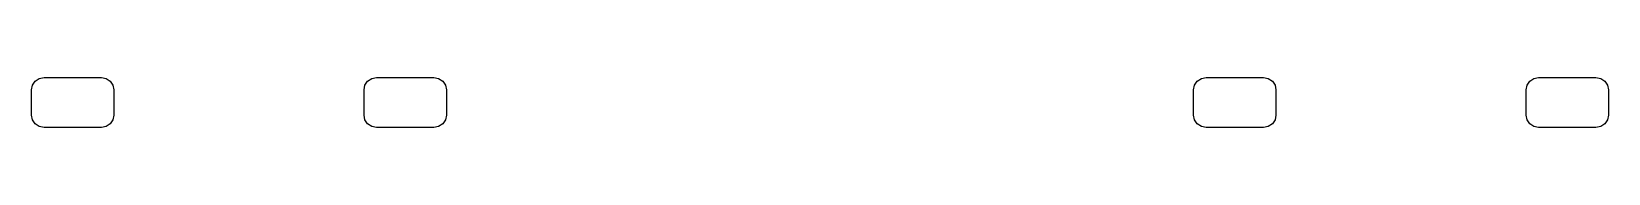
# Model space of a CAD drawing. Header units: millimetres. Extents: x 21 to 415, y -164 to -17.
# Drawn here: x 316.82 to 342.67, y -56.05 to -55.23 of the extents above; entities that cross this region are included whole.
import ezdxf

# ---------------------------------------------------------------- set-up
doc = ezdxf.new("R2010")
doc.units = ezdxf.units.MM
doc.layers.add('B.Mask', color=4, linetype='CONTINUOUS', true_color=0x02ffee)

msp = doc.modelspace()

# ---------------------------------------------------------------- linework, layer by layer
at = {"layer": 'B.Mask', "linetype": 'CONTINUOUS'}
for p, q in [((316.83498, -55.3578), (316.879418, -55.291293)), ((316.879418, -55.291293), (316.945925, -55.246855)), ((316.945925, -55.246855), (317.024375, -55.23125)), ((317.024375, -55.23125), (317.964375, -55.23125)), ((317.964375, -55.23125), (318.042825, -55.246855)), ((318.042825, -55.246855), (318.109332, -55.291293)), ((318.109332, -55.291293), (318.15377, -55.3578)), ((322.28498, -55.3578), (322.329418, -55.291293)), ((322.329418, -55.291293), (322.395925, -55.246855)), ((322.395925, -55.246855), (322.474375, -55.23125)), ((322.474375, -55.23125), (323.414375, -55.23125)), ((323.414375, -55.23125), (323.492825, -55.246855)), ((323.492825, -55.246855), (323.559332, -55.291293)), ((323.559332, -55.291293), (323.60377, -55.3578)), ((335.88498, -55.3578), (335.929418, -55.291293)), ((335.929418, -55.291293), (335.995925, -55.246855)), ((335.995925, -55.246855), (336.074375, -55.23125)), ((336.074375, -55.23125), (337.014375, -55.23125)), ((337.014375, -55.23125), (337.092825, -55.246855)), ((337.092825, -55.246855), (337.159332, -55.291293)), ((337.159332, -55.291293), (337.20377, -55.3578)), ((341.33498, -55.3578), (341.379418, -55.291293)), ((341.379418, -55.291293), (341.445925, -55.246855)), ((341.445925, -55.246855), (341.524375, -55.23125)), ((341.524375, -55.23125), (342.464375, -55.23125)), ((342.464375, -55.23125), (342.542825, -55.246855)), ((342.542825, -55.246855), (342.609332, -55.291293)), ((342.609332, -55.291293), (342.65377, -55.3578)), ((316.819375, -55.43625), (316.83498, -55.3578)), ((316.819375, -55.84625), (316.819375, -55.43625)), ((318.15377, -55.3578), (318.169375, -55.43625)), ((318.169375, -55.43625), (318.169375, -55.84625)), ((322.269375, -55.43625), (322.28498, -55.3578)), ((322.269375, -55.84625), (322.269375, -55.43625)), ((323.60377, -55.3578), (323.619375, -55.43625)), ((323.619375, -55.43625), (323.619375, -55.84625)), ((335.869375, -55.43625), (335.88498, -55.3578)), ((335.869375, -55.84625), (335.869375, -55.43625)), ((337.20377, -55.3578), (337.219375, -55.43625)), ((337.219375, -55.43625), (337.219375, -55.84625)), ((341.319375, -55.43625), (341.33498, -55.3578)), ((341.319375, -55.84625), (341.319375, -55.43625)), ((342.65377, -55.3578), (342.669375, -55.43625)), ((342.669375, -55.43625), (342.669375, -55.84625)), ((316.83498, -55.9247), (316.819375, -55.84625)), ((316.879418, -55.991207), (316.83498, -55.9247)), ((316.945925, -56.035645), (316.879418, -55.991207)), ((317.024375, -56.05125), (316.945925, -56.035645)), ((317.964375, -56.05125), (317.024375, -56.05125)), ((318.042825, -56.035645), (317.964375, -56.05125)), ((318.109332, -55.991207), (318.042825, -56.035645)), ((318.15377, -55.9247), (318.109332, -55.991207)), ((318.169375, -55.84625), (318.15377, -55.9247)), ((322.28498, -55.9247), (322.269375, -55.84625)), ((322.329418, -55.991207), (322.28498, -55.9247)), ((322.395925, -56.035645), (322.329418, -55.991207)), ((322.474375, -56.05125), (322.395925, -56.035645)), ((323.414375, -56.05125), (322.474375, -56.05125)), ((323.492825, -56.035645), (323.414375, -56.05125)), ((323.559332, -55.991207), (323.492825, -56.035645)), ((323.60377, -55.9247), (323.559332, -55.991207)), ((323.619375, -55.84625), (323.60377, -55.9247)), ((335.88498, -55.9247), (335.869375, -55.84625)), ((335.929418, -55.991207), (335.88498, -55.9247)), ((335.995925, -56.035645), (335.929418, -55.991207)), ((336.074375, -56.05125), (335.995925, -56.035645)), ((337.014375, -56.05125), (336.074375, -56.05125)), ((337.092825, -56.035645), (337.014375, -56.05125)), ((337.159332, -55.991207), (337.092825, -56.035645)), ((337.20377, -55.9247), (337.159332, -55.991207)), ((337.219375, -55.84625), (337.20377, -55.9247)), ((341.33498, -55.9247), (341.319375, -55.84625)), ((341.379418, -55.991207), (341.33498, -55.9247)), ((341.445925, -56.035645), (341.379418, -55.991207)), ((341.524375, -56.05125), (341.445925, -56.035645)), ((342.464375, -56.05125), (341.524375, -56.05125)), ((342.542825, -56.035645), (342.464375, -56.05125)), ((342.609332, -55.991207), (342.542825, -56.035645)), ((342.65377, -55.9247), (342.609332, -55.991207)), ((342.669375, -55.84625), (342.65377, -55.9247))]:
    msp.add_line(p, q, dxfattribs=at)

doc.saveas('drawing.dxf')
